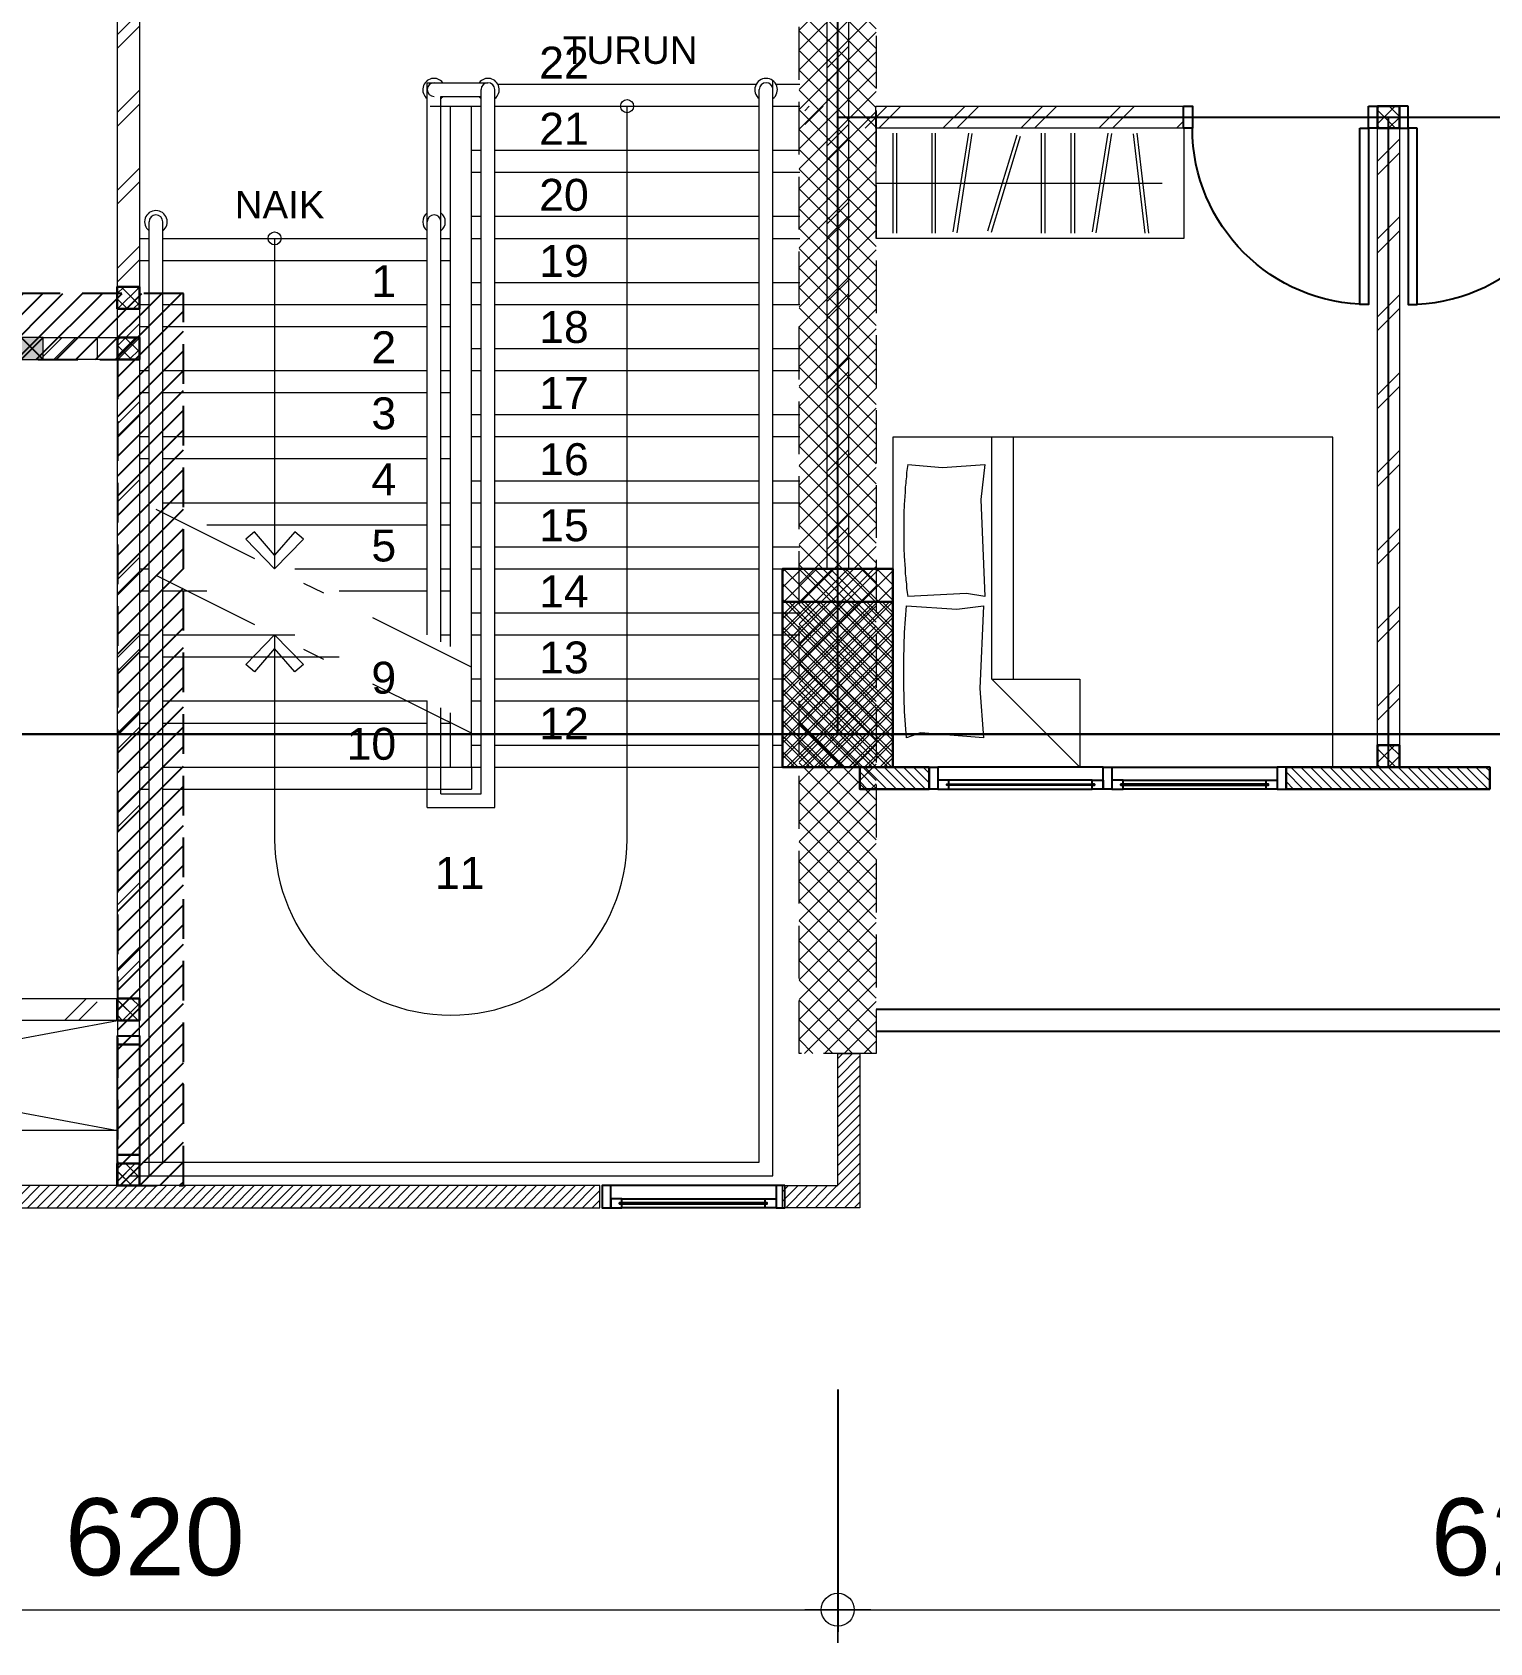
# Model space of a CAD drawing. Header units: millimetres. Extents: x -324 to 75, y -297 to 74.
# Drawn here: x -55.88 to -49.27, y -3.78 to 3.53 of the extents above; entities that cross this region are included whole.
import ezdxf

# ---------------------------------------------------------------- set-up
doc = ezdxf.new("R2010")
doc.units = ezdxf.units.MM
doc.linetypes.add('ACAD_ISO02W100', pattern=[15, 12, -3])
doc.linetypes.add('DASHDOT', pattern=[1, 0.5, -0.25, 0, -0.25])
doc.layers.get('defpoints').update_dxf_attribs({"color": 1})
for name, color, linetype, lineweight in [('ars', 11, 'Continuous', 0), ('ars @ 1', 11, 'Continuous', 0), ('ARSIR KOLOM @ 1', 8, 'Continuous', 13), ('KOL', 1, 'Continuous', 30), ('KOLOM', 4, 'Continuous', 9), ('lan', 7, 'Continuous', 15), ('NOT', 7, 'Continuous', 20), ('Stair', 7, 'Continuous', 15), ('tem', 5, 'Continuous', 20), ('u', 6, 'Continuous', 20)]:
    doc.layers.add(name, color=color, linetype=linetype, lineweight=lineweight)
doc.layers.add('as', color=1, linetype='Continuous', plot=False)
doc.layers.add('Kusen', color=30, linetype='Continuous')
doc.styles.add('RM25', font='arial.ttf')
doc.styles.get("Standard").update_dxf_attribs({"font": 'arial.ttf'})
doc.dimstyles.new('sk-100', dxfattribs={"dimtxt": 0.35, "dimasz": 0.15, "dimexe": 0.1, "dimexo": 0, "dimgap": 0.15, "dimtad": 1, "dimdec": 0, "dimlfac": 100, "dimzin": 0, "dimdsep": 46, "dimtxsty": 'Standard', "dimblk": 'BULAT', "dimcen": 0.09, "dimclrd": 256, "dimclre": 256, "dimclrt": 256, "dimadec": 0, "dimazin": 0, "dimtfac": 1, "dimtdec": 0, "dimtofl": 0, "dimtmove": 0, "dimatfit": 3, "dimldrblk": 'BULAT', "dimfxl": 1, "dimtolj": 1, "dimtzin": 0, "dimlwd": -1, "dimarcsym": 0})
pattern_1 = [(45, (0.09994, 0.1431), (-0.1767767, 0.1767767), []), (45, (0.16244, 0.1431), (-0.1767767, 0.1767767), [])]
pattern_2 = [(225, (0.55, -51.300008), (0.022097087, -0.022097087), [])]

# ---------------------------------------------------------------- blocks, each defined once
blk = doc.blocks.new('k3')
at = {"layer": 'ars'}
h = blk.add_hatch(dxfattribs=at)
h.set_pattern_fill('_USER', color=256, scale=0.05, angle=45, double=1, pattern_type=0)
h.set_pattern_definition([(45, (0, -5.05), (-0.03535534, 0.03535534), []), (135, (0, -5.05), (-0.03535534, -0.03535534), [])])
h.paths.add_polyline_path([(-0.25, -0.45), (0.25, -0.45), (0.25, 0.45), (-0.25, 0.45)])
at = {"layer": 'KOL'}
blk.add_lwpolyline([(-0.25, -0.45), (0.25, -0.45), (0.25, 0.45), (-0.25, 0.45)], close=True, dxfattribs=at)
blk = doc.blocks.new('T. J1')
at = {"layer": 'Kusen'}
for p, q in [((-0.7188, 0.1), (-0.0688, 0.1)), ((0.7212, 0.1), (0.0712, 0.1)), ((-0.0188, 0), (-0.7688, 0)), ((-0.0688, 0.06), (-0.7188, 0.06)), ((0.0212, 0), (0.7712, 0)), ((0.0712, 0.06), (0.7212, 0.06))]:
    blk.add_line(p, q, dxfattribs=at)
for points in [[(-0.8088, 0), (-0.7688, 0), (-0.7688, 0.1), (-0.8088, 0.1)], [(-0.0188, 0), (0.0212, 0), (0.0212, 0.1), (-0.0188, 0.1)], [(0.8112, 0), (0.7712, 0), (0.7712, 0.1), (0.8112, 0.1)]]:
    blk.add_lwpolyline(points, close=True, dxfattribs=at)
for points in [[(-0.7188, 0.0775), (-0.7188, 0.06), (-0.7688, 0.06), (-0.7688, 0.1), (-0.7188, 0.1), (-0.7188, 0.0825), (-0.7288, 0.0825), (-0.7288, 0.0775), (-0.7188, 0.0775)], [(-0.0688, 0.0775), (-0.0688, 0.06), (-0.0188, 0.06), (-0.0188, 0.1), (-0.0688, 0.1), (-0.0688, 0.0825), (-0.0588, 0.0825), (-0.0588, 0.0775), (-0.0688, 0.0775)], [(0.0712, 0.0775), (0.0712, 0.06), (0.0212, 0.06), (0.0212, 0.1), (0.0712, 0.1), (0.0712, 0.0825), (0.0612, 0.0825), (0.0612, 0.0775), (0.0712, 0.0775)], [(0.7212, 0.0775), (0.7212, 0.06), (0.7712, 0.06), (0.7712, 0.1), (0.7212, 0.1), (0.7212, 0.0825), (0.7312, 0.0825), (0.7312, 0.0775), (0.7212, 0.0775)]]:
    blk.add_lwpolyline(points, dxfattribs=at)
at = {"layer": 'Kusen', "color": 141}
for points in [[(-0.7288, 0.0775), (-0.0588, 0.0775), (-0.0588, 0.0825), (-0.7288, 0.0825)], [(0.7312, 0.0775), (0.0612, 0.0775), (0.0612, 0.0825), (0.7312, 0.0825)]]:
    blk.add_lwpolyline(points, close=True, dxfattribs=at)
blk = doc.blocks.new('P.80')
at = {"layer": 'Kusen'}
for points in [[(-69.8094, -74.8368), (-69.7694, -74.8368), (-69.7694, -74.0368), (-69.8094, -74.0368)], [(-70.6094, -74.9368), (-70.5694, -74.9368), (-70.5694, -74.8368), (-70.6094, -74.8368)], [(-69.7694, -74.9368), (-69.7294, -74.9368), (-69.7294, -74.8368), (-69.7694, -74.8368)]]:
    blk.add_lwpolyline(points, close=True, dxfattribs=at)
blk.add_arc((-69.7694, -74.8368), 0.8, 90, 180, dxfattribs=at)
blk = doc.blocks.new('K 10.10')
at = {"layer": 'ars'}
h = blk.add_hatch(dxfattribs=at)
h.set_pattern_fill('_USER', color=256, scale=0.05, angle=45, double=1, pattern_type=0)
h.set_pattern_definition([(45, (0, 0), (-0.035355339, 0.035355339), []), (135, (0, 0), (-0.035355339, -0.035355339), [])])
h.paths.add_polyline_path([(1560.5383, 1380.4069), (1560.6383, 1380.4069), (1560.6383, 1380.5069), (1560.5383, 1380.5069)])
at = {"layer": 'KOL'}
blk.add_lwpolyline([(1560.5383, 1380.4069), (1560.6383, 1380.4069), (1560.6383, 1380.5069), (1560.5383, 1380.5069)], close=True, dxfattribs=at)
blk = doc.blocks.new('BED1')
at = {"color": 0, "linetype": 'Continuous'}
for points in [[(1.9976, 0), (1.9976, 1.4976), (0, 1.4976), (0, 0), (1.9976, 0)], [(1.5484, 1.0993), (1.1489, 1.0993), (1.1489, 1.4976), (1.5484, 1.0993)], [(1.9346, 1.3656), (1.9443, 1.2458), (1.9467, 1.1259), (1.9467, 1.0061), (1.9443, 0.8862), (1.9346, 0.7663), (1.707, 0.7809), (1.586, 0.7663), (1.6017, 1.1404), (1.586, 1.3656), (1.8717, 1.3426), (1.9346, 1.3656)], [(1.4492, 1.0993), (1.4492, 0)], [(1.5484, 1.0993), (1.5484, 0)], [(1.9298, 0.1235), (1.7724, 0.138), (1.5799, 0.1235), (1.5981, 0.2833), (1.5799, 0.7228), (1.6634, 0.7094), (1.9298, 0.7228)], [(1.9298, 0.1235), (1.931, 0.1332), (1.9322, 0.1429), (1.9334, 0.1513), (1.9346, 0.161), (1.9346, 0.1707), (1.9358, 0.1804), (1.937, 0.1889), (1.9383, 0.1985), (1.9383, 0.2082), (1.9395, 0.2179), (1.9407, 0.2264), (1.9407, 0.2361), (1.9419, 0.2458), (1.9419, 0.2542), (1.9431, 0.2639), (1.9431, 0.2736), (1.9443, 0.2833), (1.9443, 0.2918), (1.9455, 0.3015), (1.9455, 0.3111), (1.9455, 0.3208), (1.9467, 0.3293), (1.9467, 0.339), (1.9467, 0.3487), (1.9467, 0.3584), (1.9479, 0.3668), (1.9479, 0.3765), (1.9479, 0.3862), (1.9479, 0.3959), (1.9479, 0.4044), (1.9479, 0.414), (1.9479, 0.4237), (1.9479, 0.4334), (1.9479, 0.4419), (1.9479, 0.4516), (1.9479, 0.4613), (1.9479, 0.4709), (1.9479, 0.4794), (1.9467, 0.4891), (1.9467, 0.4988), (1.9467, 0.5085), (1.9467, 0.5169), (1.9455, 0.5266), (1.9455, 0.5363), (1.9455, 0.546), (1.9443, 0.5545), (1.9443, 0.5642), (1.9431, 0.5738), (1.9431, 0.5835), (1.9419, 0.592), (1.9419, 0.6017), (1.9407, 0.6114), (1.9407, 0.6199), (1.9395, 0.6295), (1.9383, 0.6392), (1.9383, 0.6489), (1.937, 0.6574), (1.9358, 0.6671), (1.9346, 0.6768), (1.9346, 0.6864), (1.9334, 0.6949), (1.9322, 0.7046), (1.931, 0.7143), (1.9298, 0.7228)]]:
    blk.add_lwpolyline(points, dxfattribs=at)
blk = doc.blocks.new('LEMARI1')
for points in [[(0.6998, 0.4988), (-0.6998, 0.4988)], [(-0.6998, 0), (0.6998, 0), (0.6998, 0.4988), (-0.6998, 0.4988), (-0.6998, 0)], [(-0.5387, 0.4758), (-0.4855, 0.023)], [(-0.4685, 0.0254), (-0.5206, 0.477)], [(-0.3002, 0.4746), (-0.3705, 0.0242)], [(-0.3523, 0.0218), (-0.2821, 0.4709)], [(-0.2034, 0.477), (-0.2034, 0.0218)], [(-0.1852, 0.0218), (-0.1852, 0.477)], [(-0.0678, 0.477), (-0.0678, 0.0218)], [(-0.0496, 0.0218), (-0.0496, 0.477)], [(0.1755, 0.4722), (0.0436, 0.0363)], [(0.0605, 0.0315), (0.1937, 0.4673)], [(0.3317, 0.4746), (0.2627, 0.0242)], [(0.2797, 0.0218), (0.3499, 0.4709)], [(0.4286, 0.477), (0.4286, 0.0218)], [(0.4467, 0.0218), (0.4467, 0.477)], [(0.6053, 0.477), (0.6053, 0.0218)], [(0.6235, 0.0218), (0.6235, 0.477)], [(0.6998, 0.2494), (-0.5993, 0.2494)]]:
    blk.add_lwpolyline(points)
blk = doc.blocks.new('P.SHAFT')
for points in [[(-0.05, 0.54), (-0.05, 0.58), (0.05, 0.58), (0.05, 0.54)], [(-0.05, 0.04), (-0.05, 0.54), (0.05, 0.54), (0.05, 0.04)], [(-0.05, 0), (-0.05, 0.04), (0.05, 0.04), (0.05, 0)]]:
    blk.add_lwpolyline(points, close=True)
blk = doc.blocks.new("k3'")
at = {"layer": 'ars'}
h = blk.add_hatch(dxfattribs=at)
h.set_pattern_fill('_USER', color=256, scale=0.05, angle=45, double=1, pattern_type=0)
h.set_pattern_definition([(45, (0, -4.975), (-0.03535534, 0.03535534), []), (135, (0, -4.975), (-0.03535534, -0.03535534), [])])
h.paths.add_polyline_path([(-0.25, -0.375), (0.25, -0.375), (0.25, 0.375), (-0.25, 0.375)])
at = {"layer": 'KOL'}
blk.add_lwpolyline([(-0.25, -0.375), (0.25, -0.375), (0.25, 0.375), (-0.25, 0.375)], close=True, dxfattribs=at)
blk = doc.blocks.new('T. J2')
at = {"layer": 'Kusen'}
for p, q in [((-0.3692, 0.1), (0.2808, 0.1)), ((-0.4192, 0), (0.3308, 0)), ((0.2808, 0.06), (-0.3692, 0.06))]:
    blk.add_line(p, q, dxfattribs=at)
for points in [[(-0.4592, 0), (-0.4192, 0), (-0.4192, 0.1), (-0.4592, 0.1)], [(0.3308, 0), (0.3708, 0), (0.3708, 0.1), (0.3308, 0.1)]]:
    blk.add_lwpolyline(points, close=True, dxfattribs=at)
for points in [[(-0.3692, 0.0775), (-0.3692, 0.06), (-0.4192, 0.06), (-0.4192, 0.1), (-0.3692, 0.1), (-0.3692, 0.0825), (-0.3792, 0.0825), (-0.3792, 0.0775), (-0.3692, 0.0775)], [(0.2808, 0.0775), (0.2808, 0.06), (0.3308, 0.06), (0.3308, 0.1), (0.2808, 0.1), (0.2808, 0.0825), (0.2908, 0.0825), (0.2908, 0.0775), (0.2808, 0.0775)]]:
    blk.add_lwpolyline(points, dxfattribs=at)
at = {"layer": 'Kusen', "color": 141}
blk.add_lwpolyline([(-0.3792, 0.0775), (0.2908, 0.0775), (0.2908, 0.0825), (-0.3792, 0.0825)], close=True, dxfattribs=at)
blk = doc.blocks.new('KLOPRAK-10')
at = {"layer": 'ARSIR KOLOM @ 1'}
blk.add_hatch(color=256, dxfattribs=at).paths.add_polyline_path([(390.0148, -20.5752), (390.1148, -20.5752), (390.1148, -20.4752), (390.0148, -20.4752)])
at = {"layer": 'as'}
blk.add_line((390.1148, -20.4752), (390.0148, -20.5752), dxfattribs=at)
blk.add_lwpolyline([(390.0148, -20.4752), (390.1148, -20.5752)], dxfattribs=at)
at = {"layer": 'KOLOM'}
blk.add_lwpolyline([(390.0148, -20.5752), (390.1148, -20.5752), (390.1148, -20.4752), (390.0148, -20.4752)], close=True, dxfattribs=at)
blk = doc.blocks.new('T.DAR')
at = {"layer": 'ars'}
h = blk.add_hatch(dxfattribs=at)
h.set_pattern_fill('ANSI31', color=256, scale=0.25, style=0)
h.set_pattern_definition(pattern_2)
h.paths.add_polyline_path([(0.2, 7), (0.3, 7), (0.3, 7.6), (0.55, 7.6), (0.55, 7.7), (0.2, 7.7)])
h = blk.add_hatch(dxfattribs=at)
h.set_pattern_fill('ANSI31', color=256, scale=0.25, style=0)
h.set_pattern_definition(pattern_2)
edge = h.paths.add_edge_path()
edge.add_line((0.2, 7), (0.2, 7.7))
edge.add_line((0.2, 7.7), (0.55, 7.7))
edge.add_line((0.55, 7.7), (0.55, 7.6))
edge.add_line((0.55, 7.6), (0.3, 7.6))
edge.add_line((0.3, 7.6), (0.3, 7))
edge.add_line((0.3, 7), (0.2, 7))
h = blk.add_hatch(dxfattribs=at)
h.set_pattern_fill('ANSI31', color=256, scale=0.25, style=0)
h.set_pattern_definition([(225, (6.599998, -51.300008), (0.022097087, -0.022097087), [])])
h.paths.add_polyline_path([(6.5, 7), (6.6, 7), (6.6, 7.7), (1.38, 7.7), (1.38, 7.6), (6.5, 7.6)])
h = blk.add_hatch(dxfattribs=at)
h.set_pattern_fill('ANSI37', color=256, scale=0.02, style=0)
h.set_pattern_definition([(45, (268.691906, -190.19392), (-0.044901281, 0.044901281), []), (135, (268.691906, -190.19392), (-0.044901281, -0.044901281), [])])
h.paths.add_polyline_path([(0.475, 0), (0.125, 0), (0.125, 7), (0.4753, 7)])
at = {"layer": 'ars @ 1'}
h = blk.add_hatch(dxfattribs=at)
h.set_pattern_fill('TEMBOK', color=256, scale=0.25)
h.set_pattern_definition([(45, (33.3, 5.805), (-0.1767767, 0.1767767), []), (45, (33.3625, 5.805), (-0.1767767, 0.1767767), [])])
h.paths.add_polyline_path([(6.4, 6.85), (6.4, 6.75), (3.6622, 6.75), (3.6622, 6.85)])
h = blk.add_hatch(dxfattribs=at)
h.set_pattern_fill('TEMBOK', color=256, scale=0.25)
h.set_pattern_definition([(45, (1583.11878, -452.5532), (-0.176776695, 0.176776695), []), (45, (1583.18128, -452.5532), (-0.176776695, 0.176776695), [])])
h.paths.add_polyline_path([(3.57, 1.2), (3.47, 1.2), (3.47, 6.75), (3.57, 6.75)])
at = {"layer": 'defpoints', "color": 3, "linetype": 'ACAD_ISO02W100', "ltscale": 0.015}
blk.add_lwpolyline([(6.45, 3.55), (6.45, 3.85), (3.57, 3.85), (3.57, 7.6), (3.57, 7.6), (3.27, 7.6), (3.27, 3.55), (6.45, 3.55)], dxfattribs=at)
at = {"layer": 'KOLOM', "linetype": 'ACAD_ISO02W100', "ltscale": 0.02}
blk.add_lwpolyline([(0.475, 0), (0.125, 0), (0.1251, 7), (0.4751, 7)], close=True, dxfattribs=at)
at = {"layer": 'lan', "linetype": 'Continuous'}
blk.add_line((3.57, 7.35), (6.25, 7.35), dxfattribs=at)
for points in [[(6.25, 7.35), (3.57, 6.85)], [(6.25, 6.85), (3.57, 7.35)]]:
    blk.add_lwpolyline(points, dxfattribs=at)
at = {"layer": 'tem'}
blk.add_lwpolyline([(0.2, 7), (0.2, 7.7), (0.55, 7.7), (0.55, 7.6), (0.3, 7.6), (0.3, 7), (0.2, 7)], dxfattribs=at)
blk.add_lwpolyline([(0.2, 7), (0.2, 7.7), (0.55, 7.7), (0.55, 7.6), (0.3, 7.6), (0.3, 7), (0.2, 7)], dxfattribs=at)
for points in [[(1.38, 7.7), (1.38, 7.6), (6.5, 7.6), (6.5, 7), (6.6, 7), (6.6, 7.7)], [(3.57, 6.92), (3.47, 6.92), (3.47, 6.85), (3.57, 6.85)], [(6.45, 6.85), (6.45, 6.75), (3.57, 6.75), (3.57, 6.85)], [(3.57, 1.2), (3.47, 1.2), (3.47, 6.75), (3.57, 6.75)], [(3.57, 3.75), (3.57, 3.85), (3.9064, 3.85), (3.9064, 3.75)]]:
    blk.add_lwpolyline(points, close=True, dxfattribs=at)
at = {"color": 2}
blk.add_blockref('KLOPRAK-10', (-386.1084, 24.3252), dxfattribs=at)
at = {"layer": 'KOL', "xscale": -1, "rotation": 180}
blk.add_blockref("k3'", (0.3, 5.325), dxfattribs=at)
blk.add_blockref("k3'", (0.3, 5.325), dxfattribs=at)
at = {"layer": 'KOLOM', "extrusion": (0, 0, -1), "xscale": -1, "zscale": -1, "rotation": 180}
for p in [(-1564.1083, 1388.0069), (-1564.1083, 1387.2569), (-1564.1083, 1384.2569)]:
    blk.add_blockref('K 10.10', p, dxfattribs=at)
at = {"layer": 'Kusen'}
blk.add_blockref('T. J2', (0.9992, 7.6), dxfattribs=at)
blk.add_blockref('T. J2', (0.9992, 7.6), dxfattribs=at)
at = {"layer": 'Kusen', "color": 2, "rotation": 179.9999772094499}
blk.add_blockref('P.SHAFT', (3.52, 7.5), dxfattribs=at)
blk = doc.blocks.new('A-2')
at = {"layer": 'ars'}
h = blk.add_hatch(dxfattribs=at)
h.set_pattern_fill('TEMBOK', color=256, scale=0.25)
h.set_pattern_definition(pattern_1)
h.paths.add_polyline_path([(31.2172, 3.9677), (32.9372, 3.9677), (32.9372, 3.8677), (31.2172, 3.8677)])
h = blk.add_hatch(dxfattribs=at)
h.set_pattern_fill('TEMBOK', color=256, scale=0.25)
h.set_pattern_definition(pattern_1)
h.paths.add_polyline_path([(33.9172, 3.8677), (33.8172, 3.8677), (33.8172, 1.0677), (33.9172, 1.0677)])
h = blk.add_hatch(dxfattribs=at)
h.set_pattern_fill('ANSI31', color=256, scale=0.25, angle=180, style=0)
h.set_pattern_definition([(135, (-526.046582, -325.731845), (0.0220970869, 0.0220970869), [])])
h.paths.add_polyline_path([(31.4671, 0.9677), (31.7822, 0.9677), (31.7822, 0.8677), (31.4671, 0.8677)])
h = blk.add_hatch(dxfattribs=at)
h.set_pattern_fill('ANSI31', color=256, scale=0.25, angle=180, style=0)
h.set_pattern_definition([(135, (-524.11158, -325.731844), (0.0220970869, 0.0220970869), [])])
h.paths.add_polyline_path([(33.4022, 0.9677), (34.3272, 0.9677), (34.3272, 0.8677), (33.4022, 0.8677)])
at = {"layer": 'ars @ 1'}
h = blk.add_hatch(dxfattribs=at)
h.set_pattern_fill('TEMBOK', color=256, scale=0.25)
h.set_pattern_definition([(225, (-1551.75197, 450.84794), (0.176776695, -0.176776695), []), (225, (-1551.81447, 450.84794), (0.176776695, -0.176776695), [])])
h.paths.add_polyline_path([(31.4172, 5.5677), (31.3172, 5.5677), (31.3172, 1.8677), (31.4172, 1.8677)])
h = blk.add_hatch(dxfattribs=at)
h.set_pattern_fill('TEMBOK', color=256, scale=0.25)
h.set_pattern_definition([(225, (-1551.5438, 457.90093), (0.176776695, -0.176776695), []), (225, (-1551.6063, 457.90093), (0.176776695, -0.176776695), [])])
h.paths.add_polyline_path([(28.005, 2.9177), (28.005, 2.8177), (27.7607, 2.8177), (27.7607, 2.9177)])
for p, q in [((35.9172, -0.1323), (31.5421, -0.1323)), ((35.9172, -0.2323), (31.5421, -0.2323))]:
    blk.add_line(p, q)
at = {"layer": 'ars'}
for p, q in [((29.5034, 1.5677), (29.5034, 4.074)), ((29.5034, 4.074), (29.7796, 4.074)), ((29.7484, 0.8465), (29.7484, 4.0427)), ((29.8109, 0.784), (29.8109, 4.0427)), ((29.8244, 4.0677), (30.9974, 4.0677)), ((31.0109, -0.826), (31.0109, 4.0428)), ((31.0109, -0.826), (31.0109, 4.0427)), ((31.0734, -0.8885), (31.0734, 4.0834)), ((31.0734, -0.8885), (31.0734, 4.0427)), ((31.0869, 4.0677), (31.1953, 4.0677)), ((31.0869, 4.0677), (31.1953, 4.0677)), ((29.5659, 1.5365), (29.5659, 4.0115)), ((29.5659, 4.0115), (29.7484, 4.0115)), ((29.7046, 3.7677), (29.7484, 3.7677)), ((29.8109, 3.7677), (31.0109, 3.7677)), ((31.0734, 3.7677), (31.1953, 3.7677)), ((31.0734, 3.7677), (31.1953, 3.7677)), ((28.2409, 2.199), (28.2409, 3.4427)), ((28.3034, 2.1677), (28.3034, 3.4427)), ((29.7046, 3.4677), (29.7484, 3.4677)), ((29.8109, 3.4677), (31.0109, 3.4677)), ((31.0734, 3.4677), (31.1953, 3.4677)), ((31.0734, 3.4677), (31.1953, 3.4677)), ((28.1972, 3.2677), (28.2409, 3.2677)), ((28.3034, 3.2677), (29.5034, 3.2677)), ((29.5659, 3.2677), (29.6097, 3.2677)), ((29.7046, 3.1677), (29.7484, 3.1677)), ((29.8109, 3.1677), (31.0109, 3.1677)), ((31.0734, 3.1677), (31.1953, 3.1677)), ((31.0734, 3.1677), (31.1953, 3.1677)), ((28.1972, 2.9677), (28.2409, 2.9677)), ((28.3034, 2.9677), (29.5034, 2.9677)), ((29.5659, 2.9677), (29.6097, 2.9677)), ((29.7046, 2.8677), (29.7484, 2.8677)), ((29.8109, 2.8677), (31.0109, 2.8677)), ((31.0734, 2.8677), (31.1953, 2.8677)), ((31.0734, 2.8677), (31.1953, 2.8677)), ((28.1972, 2.6677), (28.2409, 2.6677)), ((28.3034, 2.6677), (29.5034, 2.6677)), ((29.5659, 2.6677), (29.6097, 2.6677)), ((29.7046, 2.5677), (29.7484, 2.5677)), ((29.8109, 2.5677), (31.0109, 2.5677)), ((31.0734, 2.5677), (31.1953, 2.5677)), ((31.0734, 2.5677), (31.1953, 2.5677)), ((28.1972, 2.3677), (28.2409, 2.3677)), ((28.2409, -0.8885), (28.2409, 2.349)), ((28.3034, 2.3677), (29.5034, 2.3677)), ((29.5659, 2.3677), (29.6097, 2.3677)), ((28.3034, -0.826), (28.3034, 2.3177)), ((29.7046, 2.2677), (29.7484, 2.2677)), ((29.8109, 2.2677), (31.0109, 2.2677)), ((31.0734, 2.2677), (31.1953, 2.2677)), ((31.0734, 2.2677), (31.1953, 2.2677)), ((28.5034, 2.0677), (29.5034, 2.0677)), ((29.5659, 2.0677), (29.6097, 2.0677)), ((29.7046, 1.9677), (29.7484, 1.9677)), ((29.8109, 1.9677), (31.0109, 1.9677)), ((31.0734, 1.9677), (31.1953, 1.9677)), ((31.0734, 1.9677), (31.1953, 1.9677)), ((28.1972, 1.7677), (28.2409, 1.7677)), ((28.3034, 1.7677), (28.5034, 1.7677)), ((29.1034, 1.7677), (29.5034, 1.7677)), ((29.5659, 1.7677), (29.6097, 1.7677)), ((29.7046, 1.6677), (29.7484, 1.6677)), ((29.8109, 1.6677), (31.0109, 1.6677)), ((31.0734, 1.6677), (31.1953, 1.6677)), ((31.0734, 1.6677), (31.1953, 1.6677)), ((28.1972, 1.4677), (28.2409, 1.4677)), ((28.3034, 1.4677), (29.1034, 1.4677)), ((29.7046, 1.3677), (29.7484, 1.3677)), ((29.8109, 1.3677), (31.0109, 1.3677)), ((31.0734, 1.3677), (31.1172, 1.3677)), ((31.0734, 1.3677), (31.1172, 1.3677)), ((29.5034, 0.784), (29.5034, 1.2677)), ((29.5659, 0.8465), (29.5659, 1.2365)), ((28.1972, 1.1677), (28.2409, 1.1677)), ((28.3034, 1.1677), (29.5034, 1.1677)), ((29.5659, 1.1677), (29.6097, 1.1677)), ((29.7046, 1.0677), (29.7484, 1.0677)), ((29.8109, 1.0677), (31.0109, 1.0677)), ((31.0734, 1.0677), (31.1172, 1.0677)), ((31.0734, 1.0677), (31.1172, 1.0677)), ((29.7046, 0.9677), (29.7046, 0.8677)), ((28.1972, 0.8677), (28.2409, 0.8677)), ((28.3034, 0.8677), (29.5034, 0.8677)), ((29.4737, 0.8677), (29.7046, 0.8677)), ((29.5659, 0.8465), (29.7484, 0.8465)), ((29.5034, 0.784), (29.8109, 0.784)), ((28.2112, -0.826), (31.0109, -0.826)), ((28.2112, -0.826), (31.0109, -0.826)), ((28.2112, -0.826), (31.0109, -0.826)), ((28.1487, -0.8885), (31.0734, -0.8885)), ((28.1487, -0.8885), (31.0734, -0.8885)), ((28.1487, -0.8885), (31.0734, -0.8885))]:
    blk.add_line(p, q, dxfattribs=at)
for centre, radius, start, end in [((29.5347, 4.0427), 0.0512, 37.57187, 232.42813), ((29.5347, 4.0427), 0.0312, 90, 270), ((29.7796, 4.0427), 0.0512, 307.57187, 142.42813), ((29.7796, 4.0427), 0.0312, 0, 180), ((31.0421, 4.0427), 0.0512, 307.57187, 232.42813), ((31.0421, 4.0427), 0.0512, 307.57187, 232.42813), ((31.0421, 4.0427), 0.0312, 0, 180), ((31.0421, 4.0427), 0.0312, 0, 180), ((29.5347, 4.0427), 0.0512, 307.57187, 322.42813), ((29.7796, 4.0427), 0.0512, 217.57187, 232.42813), ((28.2722, 3.4427), 0.0512, 307.57187, 232.42813), ((28.2722, 3.4427), 0.0312, 0, 180), ((29.5347, 3.4427), 0.0512, 127.57187, 232.42813), ((29.5347, 3.4427), 0.0312, 0, 180), ((29.5347, 3.4427), 0.0512, 307.57187, 52.42813)]:
    blk.add_arc(centre, radius, start, end, dxfattribs=at)
at = {"layer": 'as'}
for p, q in [((31.3672, 1.1177), (31.3672, 14.2177)), ((31.3672, 3.9177), (37.5672, 3.9177)), ((33.8672, 0.9677), (33.8672, 3.9177)), ((-36.8328, 1.1177), (37.5672, 1.1177)), ((37.5672, 1.1177), (-36.8328, 1.1177))]:
    blk.add_line(p, q, dxfattribs=at)
at = {"layer": 'KOL'}
for points in [[(31.4671, 0.9677), (31.7822, 0.9677), (31.7822, 0.8677), (31.4671, 0.8677)], [(33.4022, 0.9677), (34.3272, 0.9677), (34.3272, 0.8677), (33.4022, 0.8677)]]:
    blk.add_lwpolyline(points, close=True, dxfattribs=at)
at = {"layer": 'lan'}
for p, q in [((29.5175, 3.9677), (29.7484, 3.9677)), ((29.6097, 1.5146), (29.6097, 3.9677)), ((29.7046, 0.9677), (29.7046, 3.9677)), ((29.8109, 3.9677), (31.0109, 3.9677)), ((30.4109, 0.6411), (30.4109, 3.9677)), ((31.0734, 3.9677), (31.1953, 3.9677)), ((31.0734, 3.9677), (31.1953, 3.9677)), ((29.7046, 3.6677), (29.7484, 3.6677)), ((29.8109, 3.6677), (31.0109, 3.6677)), ((31.0734, 3.6677), (31.1953, 3.6677)), ((31.0734, 3.6677), (31.1953, 3.6677)), ((28.1972, 3.3677), (28.2409, 3.3677)), ((28.3034, 3.3677), (29.5034, 3.3677)), ((28.8112, 3.3677), (28.8112, 1.8677)), ((29.5659, 3.3677), (29.6097, 3.3677)), ((29.7046, 3.3677), (29.7484, 3.3677)), ((29.8109, 3.3677), (31.0109, 3.3677)), ((31.0734, 3.3677), (31.1953, 3.3677)), ((31.0734, 3.3677), (31.1953, 3.3677)), ((28.1972, 3.0677), (28.2409, 3.0677)), ((28.3034, 3.0677), (29.5034, 3.0677)), ((29.5659, 3.0677), (29.6097, 3.0677)), ((29.7046, 3.0677), (29.7484, 3.0677)), ((29.8109, 3.0677), (31.0109, 3.0677)), ((31.0734, 3.0677), (31.1953, 3.0677)), ((31.0734, 3.0677), (31.1953, 3.0677)), ((28.1972, 2.7677), (28.2409, 2.7677)), ((28.3034, 2.7677), (29.5034, 2.7677)), ((29.5659, 2.7677), (29.6097, 2.7677)), ((29.7046, 2.7677), (29.7484, 2.7677)), ((29.8109, 2.7677), (31.0109, 2.7677)), ((31.0734, 2.7677), (31.1953, 2.7677)), ((31.0734, 2.7677), (31.1953, 2.7677)), ((28.1972, 2.4677), (28.2409, 2.4677)), ((28.3034, 2.4677), (29.5034, 2.4677)), ((29.5659, 2.4677), (29.6097, 2.4677)), ((29.7046, 2.4677), (29.7484, 2.4677)), ((29.8109, 2.4677), (31.0109, 2.4677)), ((31.0734, 2.4677), (31.1953, 2.4677)), ((31.0734, 2.4677), (31.1953, 2.4677)), ((28.3034, 2.1677), (29.5034, 2.1677)), ((29.5659, 2.1677), (29.6097, 2.1677)), ((29.7046, 2.1677), (29.7484, 2.1677)), ((29.8109, 2.1677), (31.0109, 2.1677)), ((31.0734, 2.1677), (31.1953, 2.1677)), ((31.0734, 2.1677), (31.1953, 2.1677)), ((28.1972, 1.8677), (28.2409, 1.8677)), ((28.9034, 1.8677), (29.5034, 1.8677)), ((29.5659, 1.8677), (29.6097, 1.8677)), ((29.7046, 1.8677), (29.7484, 1.8677)), ((29.8109, 1.8677), (31.0109, 1.8677)), ((31.0734, 1.8677), (31.1953, 1.8677)), ((31.0734, 1.8677), (31.1953, 1.8677)), ((28.1972, 1.5677), (28.2409, 1.5677)), ((28.3034, 1.5677), (28.9034, 1.5677)), ((28.8112, 1.5677), (28.8112, 0.6411)), ((29.5659, 1.5677), (29.6097, 1.5677)), ((29.7046, 1.5677), (29.7484, 1.5677)), ((29.8109, 1.5677), (31.0109, 1.5677)), ((31.0734, 1.5677), (31.1953, 1.5677)), ((31.0734, 1.5677), (31.1953, 1.5677)), ((28.1972, 1.2677), (28.2409, 1.2677)), ((28.3034, 1.2677), (29.5034, 1.2677)), ((29.7046, 1.2677), (29.7484, 1.2677)), ((29.8109, 1.2677), (31.0109, 1.2677)), ((31.0734, 1.2677), (31.1172, 1.2677)), ((31.0734, 1.2677), (31.1172, 1.2677)), ((29.6097, 0.9677), (29.6097, 1.2146)), ((28.1972, 0.9677), (28.2409, 0.9677)), ((28.3034, 0.9677), (29.5034, 0.9677)), ((29.4737, 0.9677), (29.7484, 0.9677)), ((29.8109, 0.9677), (31.0109, 0.9677)), ((31.0734, 0.9677), (31.1172, 0.9677)), ((31.0734, 0.9677), (31.1172, 0.9677))]:
    blk.add_line(p, q, dxfattribs=at)
at = {"layer": 'lan', "linetype": 'DASHDOT'}
for p, q in [((29.7046, 1.421), (28.105, 2.2209)), ((29.7046, 1.121), (28.105, 1.9209))]:
    blk.add_line(p, q, dxfattribs=at)
at = {"layer": 'lan', "ltscale": 2}
for points in [[(28.7198, 2.0356), (28.6805, 2.0015), (28.8112, 1.8677), (28.942, 2.0015), (28.9027, 2.0356), (28.8112, 1.9301), (28.7198, 2.0356)], [(28.7198, 1.3999), (28.6805, 1.434), (28.8112, 1.5677), (28.942, 1.434), (28.9027, 1.3999), (28.8112, 1.5054), (28.7198, 1.3999)]]:
    blk.add_lwpolyline(points, close=True, dxfattribs=at)
at = {"layer": 'lan'}
blk.add_arc((29.6111, 0.6411), 0.7998, 180, 0, dxfattribs=at)
at = {"layer": 'Stair'}
for centre in [(30.4109, 3.9677), (28.8112, 3.3677)]:
    blk.add_circle(centre, 0.0296, dxfattribs=at)
at = {"layer": 'tem', "ltscale": 2}
for points in [[(31.4172, 5.5677), (31.3172, 5.5677), (31.3172, 1.8677), (31.4172, 1.8677)], [(28.0972, -0.2523), (28.1972, -0.2523), (28.1972, -0.1823), (28.0972, -0.1823)]]:
    blk.add_lwpolyline(points, close=True, dxfattribs=at)
at = {"layer": 'tem'}
for points in [[(31.4172, 5.5677), (31.3172, 5.5677), (31.3172, 1.8677), (31.4172, 1.8677)], [(32.9372, 3.8677), (31.5407, 3.8677), (31.5407, 3.9677), (32.9372, 3.9677)], [(33.8172, 3.8677), (33.9172, 3.8677), (33.9172, 1.0677), (33.8172, 1.0677)], [(28.005, 2.9177), (28.005, 2.8177), (27.7607, 2.8177), (27.7607, 2.9177)]]:
    blk.add_lwpolyline(points, close=True, dxfattribs=at)
at = {"layer": 'ars', "rotation": 180}
for name, p in [('LEMARI1', (32.2404, 3.8677)), ('BED1', (33.6147, 2.4653))]:
    blk.add_blockref(name, p, dxfattribs=at)
at = {"layer": 'defpoints', "rotation": 180}
blk.add_blockref('T.DAR', (31.6672, 6.6677), dxfattribs=at)
at = {"layer": 'KOL', "rotation": 180}
blk.add_blockref('k3', (31.3672, 1.4177), dxfattribs=at)
at = {"layer": 'KOLOM', "extrusion": (0, 0, -1), "zscale": -1}
for p in [(-1594.4555, -1376.5392), (-1594.4555, -1379.4392)]:
    blk.add_blockref('K 10.10', p, dxfattribs=at)
at = {"layer": 'KOLOM', "extrusion": (0, 0, -1), "xscale": -1, "zscale": -1}
for p in [(1532.4412, -1377.3591), (1532.4412, -1380.5892), (1532.4412, -1381.3392)]:
    blk.add_blockref('K 10.10', p, dxfattribs=at)
at = {"layer": 'Kusen', "xscale": -1, "rotation": 180}
for name, p in [('P.80', (103.5465, -70.9691)), ('T. J1', (32.591, 0.9677))]:
    blk.add_blockref(name, p, dxfattribs=at)
at = {"layer": 'Kusen', "rotation": 180}
blk.add_blockref('P.80', (-35.8122, -70.9691), dxfattribs=at)
at = {"layer": 'Kusen', "color": 2, "rotation": 359.9999772094498}
blk.add_blockref('P.SHAFT', (28.1472, -0.8323), dxfattribs=at)
blk = doc.blocks.new('BULAT')
for p, q in [((0, -1), (0, 1)), ((-1, 0), (1, 0))]:
    blk.add_line(p, q)
blk.add_circle((0, 0), 0.5)
blk = doc.blocks.new('*D134')
at = {"layer": 'defpoints', "color": 0}
for p in [(-58.4261, -2.6294), (-52.2261, -2.6294), (-52.2261, -3.6294)]:
    blk.add_point(p, dxfattribs=at)
at = {"layer": 'u', "lineweight": -2}
for p, q in [((-58.4261, -2.6294), (-58.4261, -3.7294)), ((-52.2261, -2.6294), (-52.2261, -3.7294))]:
    blk.add_line(p, q, dxfattribs=at)
at = {"layer": 'u'}
blk.add_line((-58.2761, -3.6294), (-52.3761, -3.6294), dxfattribs=at)
at = {"layer": 'u', "xscale": 0.15, "yscale": 0.15, "zscale": 0.15, "rotation": 180}
blk.add_blockref('BULAT', (-58.4261, -3.6294), dxfattribs=at)
at = {"layer": 'u', "xscale": 0.15, "yscale": 0.15, "zscale": 0.15}
blk.add_blockref('BULAT', (-52.2261, -3.6294), dxfattribs=at)
at = {"layer": 'u', "insert": (-55.3261, -3.3007), "char_height": 0.35, "attachment_point": 5}
blk.add_mtext('\\A1;620', dxfattribs=at)
blk = doc.blocks.new('*D135')
at = {"layer": 'defpoints', "color": 0}
for p in [(-52.2261, -2.6294), (-46.0261, -2.6294), (-46.0261, -3.6294)]:
    blk.add_point(p, dxfattribs=at)
at = {"layer": 'u', "lineweight": -2}
for p, q in [((-52.2261, -2.6294), (-52.2261, -3.7294)), ((-46.0261, -2.6294), (-46.0261, -3.7294))]:
    blk.add_line(p, q, dxfattribs=at)
at = {"layer": 'u'}
blk.add_line((-52.0761, -3.6294), (-46.1761, -3.6294), dxfattribs=at)
at = {"layer": 'u', "xscale": 0.15, "yscale": 0.15, "zscale": 0.15, "rotation": 180}
blk.add_blockref('BULAT', (-52.2261, -3.6294), dxfattribs=at)
at = {"layer": 'u', "xscale": 0.15, "yscale": 0.15, "zscale": 0.15}
blk.add_blockref('BULAT', (-46.0261, -3.6294), dxfattribs=at)
at = {"layer": 'u', "insert": (-49.1261, -3.3007), "char_height": 0.35, "attachment_point": 5}
blk.add_mtext('\\A1;620', dxfattribs=at)

msp = doc.modelspace()

# ---------------------------------------------------------------- hatches: boundary and pattern name
at = {"layer": 'defpoints'}
h = msp.add_hatch(dxfattribs=at)
h.set_pattern_fill('ANSI31', color=3, scale=0.02, style=0)
h.set_pattern_definition([(225, (-326.81804, 196.08967), (0.044901281, -0.044901281), [])])
edge = h.paths.add_edge_path()
edge.add_line((-58.3761, 2.3458), (-58.3761, 2.0458))
edge.add_line((-58.3761, 2.0458), (-55.4961, 2.0458))
edge.add_line((-55.4961, 2.0458), (-55.4961, -1.7042))
edge.add_line((-55.4961, -1.7042), (-55.1961, -1.7042))
edge.add_line((-55.1961, -1.7042), (-55.1961, 2.3458))
edge.add_line((-55.1961, 2.3458), (-58.3761, 2.3458))

# ---------------------------------------------------------------- linework, layer by layer
at = {"layer": 'defpoints', "color": 3, "linetype": 'ACAD_ISO02W100', "ltscale": 0.015}
msp.add_lwpolyline([(-58.3761, 2.3458), (-58.3761, 2.0458), (-55.4961, 2.0458), (-55.4961, -1.7042), (-55.4961, -1.7042), (-55.1961, -1.7042), (-55.1961, 2.3458), (-58.3761, 2.3458)], dxfattribs=at)
at = {"layer": 'NOT', "linetype": 'DASHDOT', "ltscale": 3}
msp.add_line((-40.5672, 0.3458), (-52.8945, 0.3458), dxfattribs=at)

# ---------------------------------------------------------------- block references
msp.add_blockref('A-2', (-83.5933, -0.772))

# ---------------------------------------------------------------- texts
at = {"layer": 'NOT', "char_height": 0.125, "attachment_point": 3, "style": 'RM25'}
for s, width, insert in [('TURUN', 0.631248, (-52.8623, 3.5127)), ('NAIK', 0.448939, (-54.5558, 2.8111))]:
    msp.add_mtext_dynamic_manual_height_columns(s, width=width, gutter_width=1.25, heights=[0], dxfattribs=dict(at, insert=insert))
at = {"layer": 'NOT', "attachment_point": 3}
for s, insert, char_height in [('22', (-53.3562, 3.4657), 0.14482), ('21', (-53.3562, 3.1657), 0.14482), ('20', (-53.3562, 2.8657), 0.14482), ('19', (-53.3562, 2.5657), 0.14482), ('1', (-54.2304, 2.4738), 0.1448), ('18', (-53.3562, 2.2657), 0.14482), ('2', (-54.2304, 2.1738), 0.1448), ('17', (-53.3562, 1.9657), 0.14482), ('3', (-54.2304, 1.8738), 0.1448), ('16', (-53.3562, 1.6657), 0.14482), ('4', (-54.2304, 1.5738), 0.1448), ('15', (-53.3562, 1.3657), 0.14482), ('5', (-54.2304, 1.2738), 0.1448), ('14', (-53.3562, 1.0657), 0.14482), ('13', (-53.3562, 0.7657), 0.14482), ('9', (-54.2304, 0.6738), 0.1448), ('12', (-53.3562, 0.4657), 0.14482), ('10', (-54.2304, 0.3738), 0.14482), ('11', (-53.8294, -0.2122), 0.14482)]:
    msp.add_mtext_dynamic_manual_height_columns(s, width=0.304716, gutter_width=1, heights=[0], dxfattribs=dict(at, insert=insert, char_height=char_height))

# ---------------------------------------------------------------- dimensions: what is measured, and where the dimension line sits
at = {"layer": 'u'}
for base, p1, p2, picture, middle in [((-52.2261, -3.6294), (-58.4261, -2.6294), (-52.2261, -2.6294), '*D134', (-55.3261, -3.6294)), ((-46.0261, -3.6294), (-52.2261, -2.6294), (-46.0261, -2.6294), '*D135', (-49.1261, -3.6294))]:
    dim = msp.add_linear_dim(base=base, p1=p1, p2=p2, dimstyle='sk-100', dxfattribs=at)
    dim.commit()
    dim.dimension.update_dxf_attribs({"geometry": picture, "text_midpoint": middle, "dimtype": 160})

doc.saveas('drawing.dxf')
